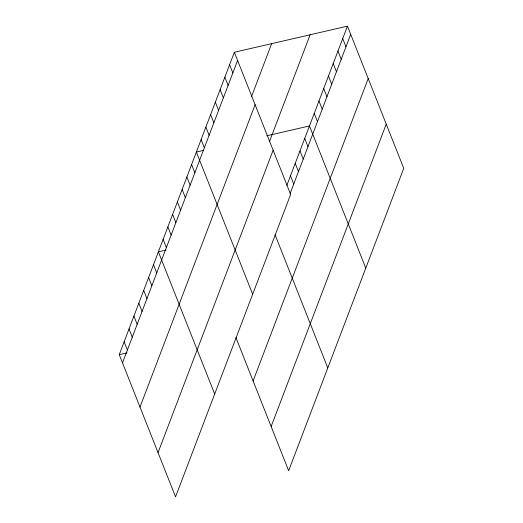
<?xml version="1.0" encoding="UTF-8"?>
<svg xmlns="http://www.w3.org/2000/svg" width="523" height="523" viewBox="0 0 523 523"><rect width="100%" height="100%" fill="white"/><g stroke="black" fill="none" stroke-linecap="round" stroke-linejoin="round"><path stroke-width="0.78" d="M234.35 52.261L290.644 194.445L175.545 496.85L119.251 354.659L234.35 52.261L347.455 26.15L403.749 168.341L288.65 470.739L235.886 337.485M122.493 362.857L237.592 60.452M251.563 96.474L271.672 43.644M140.001 407.077L255.1 104.672M269.633 141.164L310.132 34.766M158.038 452.63L273.137 150.232M286.846 185.377L347.455 26.15M290.095 193.575L350.698 34.341M253.106 380.966L368.205 78.561M271.143 426.526L386.242 124.121M203.369 150.434L196.367 152.049L252.661 294.24M266.763 135.803L309.472 125.945L365.767 268.129M166.157 250.053L158.384 251.844L214.678 394.035M119.251 354.659L127.024 352.868M342.709 38.624L345.951 46.815M337.956 51.097L341.205 59.295M333.21 63.571L336.452 71.769M328.464 76.044L331.706 84.242M323.717 88.518L326.96 96.716M318.965 100.998L322.214 109.189M314.218 113.471L317.461 121.663M304.726 138.418L307.969 146.61M299.973 150.892L303.222 159.084M295.227 163.366L298.47 171.557M290.481 175.839L293.723 184.031M229.604 64.734L232.846 72.926M224.857 77.208L228.1 85.399M220.105 89.681L223.354 97.873M275.026 234.67L327.784 367.924M215.358 102.155L218.601 110.346M210.612 114.629L213.855 122.827M205.866 127.102L209.108 135.3M201.113 139.576L204.362 147.774M191.621 164.529L194.863 172.721M186.874 177.003L190.117 185.194M182.122 189.476L185.371 197.668M177.375 201.95L180.618 210.141M172.629 214.423L175.872 222.615M167.876 226.897L171.126 235.089M163.13 239.371L166.373 247.562M153.494 264.697L156.737 272.888M148.597 277.55L151.847 285.741M143.707 290.402L146.95 298.594M138.817 303.255L142.06 311.447M133.927 316.108L137.17 324.299M129.031 328.96L132.28 337.152M124.141 341.813L127.383 350.005"/></g></svg>
